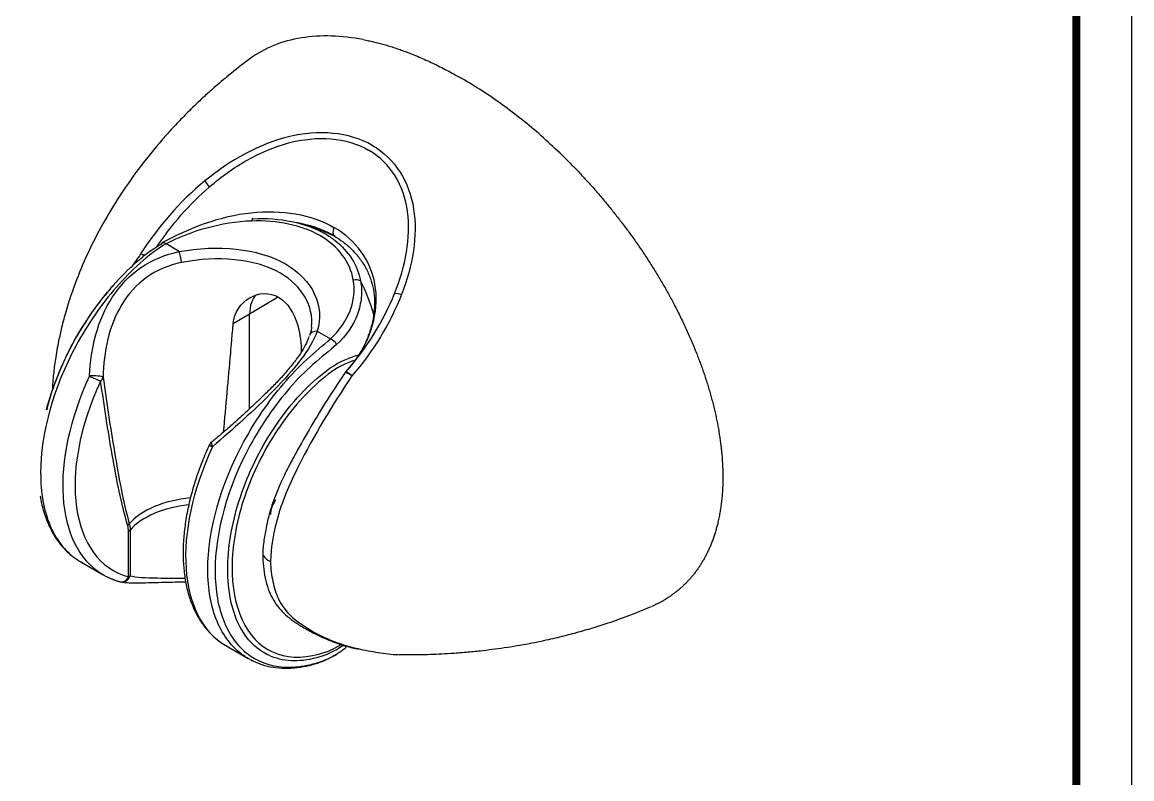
# Model space of a CAD drawing. Extents: x 0 to 395, y 0 to 289.
# Drawn here: x 267.3 to 394.9, y 144.7 to 231.8 of the extents above; entities that cross this region are included whole.
import ezdxf

# ---------------------------------------------------------------- set-up
doc = ezdxf.new("R2010")
doc.units = 0
doc.header["$LTSCALE"] = 10
doc.header["$MEASUREMENT"] = 0
doc.layers.get('0').update_dxf_attribs({"linetype": 'CONTINUOUS'})
doc.layers.add('60', color=7, linetype='CONTINUOUS', true_color=0xffffff)

msp = doc.modelspace()

# ---------------------------------------------------------------- linework, layer by layer
at = {"ltscale": 0.5}
msp.add_lwpolyline([(0, 0), (394.94, 0), (394.94, 289.38), (0, 289.38)], close=True, dxfattribs=at)
at = {"color": 5, "linetype": 'ByBlock', "lineweight": 200, "const_width": 0.91}
msp.add_lwpolyline([(6.35, 12.39), (388.55, 12.39), (388.55, 282.66), (6.35, 282.66)], close=True, dxfattribs=at)
at = {"layer": '60', "color": 93, "linetype": 'Continuous'}
for p, q in [((285.35, 205.38), (283.84, 206.26)), ((293.45, 198.2), (296.65, 200.12)), ((291.56, 197.11), (293.45, 198.2)), ((301.23, 196.21), (302.75, 195.34)), ((279.52, 167.93), (279.52, 173.19)), ((279.7, 173.34), (279.7, 168.07))]:
    msp.add_line(p, q, dxfattribs=at)
at = {"layer": '60', "color": 7, "linetype": 'Continuous'}
for p, q in [((293.45, 187.29), (293.45, 198.2)), ((274.02, 169.67), (276.59, 168.19)), ((290.73, 160.02), (293.3, 158.54))]:
    msp.add_line(p, q, dxfattribs=at)
for centre, start, end in [((305.27, 190.89), 139.2727, 145.7289), ((289.75, 182.75), 129.7439, 155.0071), ((278.81, 168.34), 254.6655, 262.5107)]:
    msp.add_arc(centre, 1, start, end, dxfattribs=at)
at = {"layer": '60', "color": 7, "linetype": 'Continuous', "extrusion": (-8.32667e-17, 0.333333, 0.942809)}
msp.add_ellipse((307.72, 216.92), major_axis=(-0.577, -0.77, 0.272), ratio=0.577345, start_param=4.087236, end_param=4.269611, dxfattribs=at)
at = {"layer": '60', "color": 7, "linetype": 'Continuous'}
for centre, major_axis, ratio, start_param, end_param in [((303.73, 208.04), (0.5, 0.866), 0.57735, 1.745329, 3.226696), ((297.34, 195.95), (-2.75, 4.76), 0.57735, 0.141617, 0.785398), ((305.27, 190.89), (-0.758, 0.652), 0.279964, -0.057363, 0.000009), ((297.26, 175.94), (1, 1.73), 0.57735, 1.41016, 2.356194), ((287.79, 187.59), (11.2, 19.4), 0.57735, 3.130783, 3.141578)]:
    msp.add_ellipse(centre, major_axis=major_axis, ratio=ratio, start_param=start_param, end_param=end_param, dxfattribs=at)
at = {"layer": '60', "color": 93, "linetype": 'Continuous'}
for centre, major_axis, ratio, start_param, end_param in [((283.91, 205.48), (-0.469, 0.883), 0.429219, -0.774413, 0.005933), ((281.61, 204.55), (-0.846, 0.534), 0.220215, -1.120348, -0.487062), ((281.61, 204.55), (-0.813, 0.582), 0.112547, -1.086609, -0.477389), ((285.42, 204.61), (-0.19, 0.982), 0.122745, 4.16915, 5.593341), ((301.3, 195.44), (-0.949, 0.315), 0.747547, -1.25617, 0.019281), ((302.82, 194.57), (-0.672, 0.74), 0.594943, 4.36565, 5.379189), ((305.27, 190.89), (-0.826, 0.563), 0.128747, -1.422913, 0.008831), ((305.27, 190.89), (-0.751, 0.66), 0.109803, -1.408262, -0.055402), ((287.79, 187.59), (11.2, 19.4), 0.57735, 1.721398, 3.130783), ((288.5, 187.18), (10.7, 18.53), 0.57735, 1.721398, 3.291552), ((275.61, 190.91), (-1, 0.025), 0.172177, 3.301204, 5.32266), ((275.61, 190.91), (-0.906, 0.423), 0.122502, 0.94994, 2.520737), ((275.61, 190.91), (0.99, 0.141), 0.657453, -0.872953, -0.209305), ((301.93, 179.42), (11.2, 19.4), 0.57735, 1.721398, 3.141578), ((289.75, 182.75), (-0.906, 0.423), 0.122502, 0.000321, 0.94994), ((289.75, 182.75), (-0.639, 0.769), 0.386585, 0.013742, 1.066069), ((288.14, 171.58), (9.54, 0), 0.57735, 1.728798, 2.677264), ((288.14, 170.82), (-9.5, 0), 0.57735, -1.39033, -0.475554), ((278.72, 174.23), (0.958, 0.286), 0.716821, -0.975587, -0.641882), ((278.81, 173.6), (1, 0), 0.57735, -0.785398, -0.475554), ((278.81, 168.34), (0.264, 0.964), 0.807333, 3.141702, 4.504171), ((278.81, 168.34), (0.13, 0.991), 0.925856, 3.159807, 4.565668), ((278.81, 168.34), (1, 0), 0.57735, -0.785398, -0.475554), ((305.27, 160.81), (0.262, 0.965), 0.815553, 3.142215, 3.40292), ((305.27, 160.81), (0.216, 0.976), 0.740623, 3.141577, 3.365982), ((302.82, 159.79), (-0.539, 0.842), 0.707728, 3.086736, 3.332987)]:
    msp.add_ellipse(centre, major_axis=major_axis, ratio=ratio, start_param=start_param, end_param=end_param, dxfattribs=at)
at = {"layer": '60', "color": 7, "linetype": 'Continuous', "extrusion": (-0.146447, -0.084551, 0.985599)}
msp.add_ellipse((295.95, 170.28), major_axis=(0.901, -0.423, 0.098), ratio=0.57735, start_param=3.709007, end_param=3.726038, dxfattribs=at)
at = {"layer": '60', "color": 93, "linetype": 'Continuous', "extrusion": (-0.146447, -0.084551, 0.985599)}
msp.add_ellipse((295.95, 170.28), major_axis=(0.901, -0.423, 0.098), ratio=0.57735, start_param=3.726036, end_param=4.878447, dxfattribs=at)
at = {"layer": '60', "color": 7, "linetype": 'Continuous'}
for points, degree, knots in [([(306.53, 229.78), (304.03, 230.25), (299.24, 230.43), (295.18, 228.83), (293.46, 227.56)], 3, [0, 0, 0, 0, 0.502244, 1, 1, 1, 1]), ([(306.53, 229.78), (311.87, 228.76), (317.81, 225.33), (317.83, 225.32), (317.84, 225.31)], 2, [0, 0, 0, 0.997285, 0.997285, 1, 1, 1]), ([(293.46, 227.56), (292.64, 226.95), (291.25, 225.86), (289.53, 224.4), (288.36, 223.36), (287.48, 222.53), (286.52, 221.6), (285.38, 220.45), (284.16, 219.14), (282.49, 217.22), (280.35, 214.54), (278.05, 211.16), (276.04, 207.71), (274.39, 204.32), (273.31, 201.59), (272.67, 199.67), (272.34, 198.59), (272.06, 197.6), (271.77, 196.45), (271.42, 194.89), (271.1, 193.09), (270.86, 191.19), (270.77, 190.01), (270.74, 189.38), (270.74, 189.36)], 3, [0, 0, 0, 0, 0.063364, 0.110166, 0.14058, 0.161042, 0.185503, 0.224157, 0.26301, 0.297844, 0.384625, 0.479686, 0.559701, 0.644047, 0.726481, 0.755139, 0.780577, 0.802666, 0.824772, 0.86018, 0.909982, 0.95102, 0.998219, 1, 1, 1, 1]), ([(329.16, 216.71), (328.43, 217.39), (326.99, 218.75), (324.77, 220.6), (322.5, 222.32), (320.19, 223.92), (318.63, 224.85), (317.85, 225.32)], 3, [0, 0, 0, 0, 0.196807, 0.394365, 0.593531, 0.79514, 1, 1, 1, 1]), ([(329.16, 216.71), (333, 213), (336.28, 208.69), (339.73, 204.15), (342.27, 199.32), (344.96, 194.18), (346.4, 189.19), (347.89, 183.98), (347.89, 179.42)], 2, [0, 0, 0, 0.25, 0.25, 0.5, 0.5, 0.75, 0.75, 1, 1, 1]), ([(293.8, 209.17), (296.92, 209.31), (299.91, 208.71), (302.53, 207.2), (302.9, 206.95), (303.25, 206.68)], 3, [0, 0, 0, 0, 0.848117, 0.848117, 1, 1, 1, 1]), ([(299.45, 208.57), (299.32, 208.61), (299.13, 208.65), (298.94, 208.69), (298.88, 208.7)], 3, [0, 0, 0, 0, 0.679917, 1, 1, 1, 1]), ([(303.39, 207.05), (303.26, 207.11), (302.5, 207.48), (301.32, 207.96), (300.25, 208.34), (299.84, 208.46)], 3, [0, 0, 0, 0, 0.110423, 0.662961, 1, 1, 1, 1]), ([(303.2, 207.15), (303.55, 206.95), (304.27, 206.48), (305.25, 205.62), (306.13, 204.61), (306.84, 203.5), (307.38, 202.29), (307.72, 201.01), (307.85, 199.7), (307.78, 198.33), (307.53, 196.92), (307.06, 195.49), (306.56, 194.37), (306.18, 193.75), (306.07, 193.59)], 3, [0, 0, 0, 0, 0.07263, 0.157999, 0.245251, 0.333969, 0.423528, 0.513014, 0.601509, 0.688418, 0.778641, 0.87106, 0.965123, 1, 1, 1, 1]), ([(270.08, 187.18), (270.77, 189.74), (271.81, 192.36), (274.44, 197.23), (276, 199.48), (278.59, 202.42), (279.48, 203.32), (281.34, 204.97), (282.27, 205.71), (283.37, 206.29)], 3, [0, 0, 0, 0, 0.342904, 0.342904, 0.671452, 0.671452, 0.835726, 0.835726, 1, 1, 1, 1]), ([(283.45, 206.35), (283.45, 206.36), (283.44, 206.36), (283.44, 206.36), (283.43, 206.38), (283.42, 206.4), (283.4, 206.41), (283.4, 206.41), (283.4, 206.42), (283.4, 206.42)], 3, [0, 0, 0, 0, 0.176936, 0.176936, 0.176936, 0.885103, 0.885103, 0.885103, 1, 1, 1, 1]), ([(277.83, 201.52), (277.58, 201.26), (276.89, 200.49), (275.9, 199.23), (274.86, 197.78), (273.88, 196.24), (272.83, 194.39), (271.72, 192.04), (270.75, 189.56), (270.28, 187.88), (270.11, 187.16)], 3, [0, 0, 0, 0, 0.066707, 0.186157, 0.290529, 0.39126, 0.518253, 0.675282, 0.862704, 1, 1, 1, 1]), ([(291.56, 197.11), (291.67, 198.37), (292.45, 199.48), (294.47, 200.66), (295.74, 200.73), (297.82, 199.53), (298.59, 198.29), (299.27, 195.85), (299.39, 194.76), (299.39, 193.76)], 3, [0, 0, 0, 0, 0.268929, 0.268929, 0.537859, 0.537859, 0.806788, 0.806788, 1, 1, 1, 1]), ([(290.46, 184.61), (290.74, 187.64), (291, 190.66), (291.27, 193.69), (291.31, 194.18), (291.35, 194.66), (291.39, 195.15), (291.45, 195.81), (291.51, 196.46), (291.56, 197.11)], 3, [0, 0, 0, 0, 0.726019, 0.726019, 0.726019, 0.843031, 0.843031, 0.843031, 1, 1, 1, 1]), ([(300.28, 195.6), (300.23, 195.43), (300.05, 194.97), (299.62, 194.16), (298.99, 193.19), (298.22, 192.19), (297.34, 191.16), (296.34, 190.08), (295.23, 188.97), (294.04, 187.84), (292.78, 186.66), (291.46, 185.47), (290.22, 184.39), (289.45, 183.74), (289.13, 183.48)], 3, [0, 0, 0, 0, 0.049439, 0.129376, 0.20828, 0.285715, 0.365443, 0.448714, 0.535714, 0.62625, 0.719168, 0.820782, 0.925279, 1, 1, 1, 1]), ([(305.98, 193.38), (305.59, 192.85), (305.18, 192.33), (304.77, 191.84), (304.68, 191.74), (304.6, 191.65), (304.52, 191.55)], 3, [0, 0, 0, 0, 0.837269, 0.837269, 0.837269, 1, 1, 1, 1]), ([(305.91, 193.28), (305.92, 193.31), (305.94, 193.34), (305.96, 193.36), (305.96, 193.37), (305.97, 193.37), (305.98, 193.38), (305.98, 193.38), (305.98, 193.38), (305.98, 193.38)], 3, [0, 0, 0, 0, 0.778386, 0.778386, 0.778386, 0.969063, 0.969063, 0.969063, 1, 1, 1, 1]), ([(304.44, 191.45), (303.83, 190.55), (302.56, 188.64), (300.74, 185.67), (299.16, 182.93), (297.92, 180.62), (297.05, 178.83), (296.34, 177.17), (295.81, 175.58), (295.39, 173.95), (295.11, 172.33), (294.95, 171.1), (294.96, 170.43), (294.96, 170.29)], 3, [0, 0, 0, 0, 0.135287, 0.286739, 0.433655, 0.527981, 0.612068, 0.680708, 0.75468, 0.826564, 0.901417, 0.978647, 1, 1, 1, 1]), ([(288.84, 183.17), (288.68, 182.83), (288.24, 181.84), (287.58, 180.18), (286.94, 178.21), (286.43, 176.25), (286.06, 174.31), (285.84, 172.42), (285.77, 170.59), (285.86, 168.84), (286.09, 167.18), (286.48, 165.63), (287.02, 164.21), (287.71, 162.93), (288.53, 161.81), (289.49, 160.87), (290.24, 160.28), (290.7, 160.05), (290.76, 160.02)], 3, [0, 0, 0, 0, 0.036009, 0.104224, 0.1725, 0.240836, 0.30925, 0.377753, 0.44635, 0.515031, 0.583761, 0.652431, 0.720894, 0.788951, 0.856393, 0.923096, 0.989111, 1, 1, 1, 1]), ([(347.89, 179.42), (347.89, 174.86), (346.4, 171.38), (344.96, 168.04), (342.27, 166.02), (341.09, 165.14), (339.72, 164.54)], 2, [0, 0, 0, 0.405824, 0.405824, 0.811647, 0.811647, 1, 1, 1]), ([(269.37, 177.26), (269.39, 177.1), (269.49, 176.39), (269.81, 175.23), (270.34, 173.81), (271.03, 172.53), (271.86, 171.41), (272.82, 170.48), (273.62, 169.88), (274.11, 169.63), (274.23, 169.58)], 3, [0, 0, 0, 0, 0.044241, 0.19892, 0.353632, 0.507669, 0.660315, 0.810941, 0.958251, 1, 1, 1, 1]), ([(294.99, 170.3), (294.99, 170.27), (294.97, 169.75), (295.06, 168.79), (295.29, 167.45), (295.67, 166.27), (296.19, 165.21), (296.83, 164.31), (297.6, 163.53), (298.51, 162.81), (299.62, 162.12), (301.03, 161.31), (302.78, 160.55), (304.16, 160.05), (304.92, 159.87), (305.01, 159.85)], 3, [0, 0, 0, 0, 0.004802, 0.075539, 0.147638, 0.220797, 0.285841, 0.354031, 0.42259, 0.497931, 0.584885, 0.695722, 0.839942, 0.982594, 1, 1, 1, 1]), ([(278.7, 167.35), (278.85, 167.33), (279.24, 167.28), (279.99, 167.25), (280.94, 167.25), (282.03, 167.28), (283.25, 167.31), (284.55, 167.35), (285.51, 167.36), (286.03, 167.36), (286.09, 167.36)], 3, [0, 0, 0, 0, 0.108412, 0.263204, 0.406707, 0.557579, 0.704499, 0.844857, 0.981104, 1, 1, 1, 1]), ([(310.71, 158.99), (311.77, 158.98), (313.72, 158.99), (316.28, 159.11), (318.31, 159.27), (320.37, 159.47), (322.8, 159.78), (325.42, 160.22), (327.81, 160.71), (329.84, 161.2), (331.79, 161.73), (333.93, 162.37), (336.59, 163.27), (338.57, 164.06), (339.67, 164.53)], 3, [0, 0, 0, 0, 0.106352, 0.194702, 0.25529, 0.309912, 0.402674, 0.501082, 0.577735, 0.649078, 0.71292, 0.781979, 0.877669, 1, 1, 1, 1]), ([(306.16, 159.62), (307.02, 159.44), (307.8, 159.3), (309.35, 159.06), (310.1, 158.99), (310.71, 158.98)], 3, [0, 0, 0, 0, 0.453672, 0.453672, 1, 1, 1, 1]), ([(293.55, 158.43), (293.78, 158.29), (294.4, 157.98), (295.49, 157.64), (296.81, 157.42), (298.2, 157.4), (299.58, 157.57), (300.97, 157.89), (302.18, 158.33), (302.9, 158.73), (303.19, 158.91)], 3, [0, 0, 0, 0, 0.085436, 0.224772, 0.365023, 0.506615, 0.649615, 0.775741, 0.90795, 1, 1, 1, 1])]:
    msp.add_open_spline(points, degree=degree, knots=knots, dxfattribs=at)
at = {"layer": '60', "color": 93, "linetype": 'Continuous'}
for points, knots in [([(307.54, 217.61), (304.87, 219.15), (301.36, 219.43), (294.51, 217.76), (291.2, 215.9), (288.31, 213.52)], [0, 0, 0, 0, 0.5, 0.5, 1, 1, 1, 1]), ([(288.84, 212.84), (290.2, 214.01), (291.63, 215.04), (294.69, 216.77), (296.31, 217.46), (301.2, 218.76), (304.6, 218.53), (307.14, 217.06)], [0, 0, 0, 0, 0.25, 0.25, 0.5, 0.5, 1, 1, 1, 1]), ([(310.12, 200.56), (310.76, 202.14), (311.23, 203.73), (311.76, 206.92), (311.83, 208.5), (311.23, 212.96), (309.68, 215.59), (307.14, 217.06)], [0, 0, 0, 0, 0.25, 0.25, 0.5, 0.5, 1, 1, 1, 1]), ([(307.54, 217.61), (310.21, 216.07), (311.84, 213.38), (312.8, 207.2), (312.21, 203.77), (310.93, 200.45)], [0, 0, 0, 0, 0.5, 0.5, 1, 1, 1, 1]), ([(283.4, 206.42), (286.55, 208.13), (290.09, 209.48), (297.13, 210.24), (300.58, 209.66), (303.15, 208.17)], [0, 0, 0, 0, 0.5, 0.5, 1, 1, 1, 1]), ([(305.38, 202.14), (305.02, 204.17), (303.64, 206.01), (299.44, 208.43), (296.62, 209.01), (293.67, 208.9)], [0, 0, 0, 0, 0.5, 0.5, 1, 1, 1, 1]), ([(305.98, 193.38), (307.63, 195.95), (308.34, 198.95), (307.4, 204.31), (305.72, 206.69), (303.15, 208.17)], [0, 0, 0, 0, 0.5, 0.5, 1, 1, 1, 1]), ([(283.84, 206.26), (282.74, 205.66), (281.78, 204.88), (279.9, 203.19), (278.99, 202.27), (276.37, 199.27), (274.79, 196.99), (270.88, 189.74), (269.4, 184.41), (269.41, 177.64), (269.76, 175.63), (271.16, 172.25), (272.18, 170.92), (273.66, 169.89), (273.84, 169.78), (274.02, 169.67)], [0, 0, 0, 0, 0.081514, 0.081514, 0.163028, 0.163028, 0.326057, 0.326057, 0.652114, 0.652114, 0.815142, 0.815142, 0.978171, 0.978171, 1, 1, 1, 1]), ([(285.35, 205.38), (289.73, 206.21), (294.41, 205.78), (300.73, 202.13), (302.15, 199.04), (301.23, 196.21)], [0, 0, 0, 0, 0.5, 0.5, 1, 1, 1, 1]), ([(275.04, 191.07), (275.17, 194.32), (275.95, 197.52), (278.54, 201.47), (279.64, 202.64), (282.25, 204.43), (283.75, 205.05), (285.35, 205.38)], [0, 0, 0, 0, 0.5, 0.5, 0.75, 0.75, 1, 1, 1, 1]), ([(300.57, 196.75), (300.82, 199.07), (299.52, 201.43), (294.05, 204.59), (289.68, 204.93), (285.63, 204.12)], [0, 0, 0, 0, 0.46267, 0.46267, 1, 1, 1, 1]), ([(285.63, 204.12), (284.16, 203.83), (282.8, 203.26), (280.46, 201.59), (279.48, 200.5), (277.25, 196.82), (276.65, 193.87), (276.59, 190.91)], [0, 0, 0, 0, 0.25, 0.25, 0.5, 0.5, 1, 1, 1, 1]), ([(306.2, 202.02), (306.35, 201.37), (306.35, 200.73), (306.23, 199.45), (306.08, 198.8), (305.37, 196.89), (304.57, 195.71), (303.46, 194.69)], [0, 0, 0, 0, 0.25, 0.25, 0.5, 0.5, 1, 1, 1, 1]), ([(293.3, 158.54), (293.12, 158.64), (292.94, 158.76), (291.46, 159.79), (290.42, 161.13), (289, 164.52), (288.64, 166.54), (288.63, 173.31), (290.15, 178.61), (294.07, 185.86), (295.63, 188.15), (298.21, 191.18), (299.09, 192.11), (300.94, 193.82), (301.91, 194.59), (302.75, 195.34)], [0, 0, 0, 0, 0.021847, 0.021847, 0.184872, 0.184872, 0.347898, 0.347898, 0.673949, 0.673949, 0.836974, 0.836974, 0.918487, 0.918487, 1, 1, 1, 1]), ([(301.23, 196.21), (300.85, 195.17), (300.19, 194.07), (298.45, 191.78), (297.38, 190.59), (293.98, 187.11), (291.49, 184.9), (289.18, 182.9)], [0, 0, 0, 0, 0.25, 0.25, 0.5, 0.5, 1, 1, 1, 1]), ([(303.46, 194.69), (302.65, 193.95), (301.66, 193.23), (299.82, 191.57), (298.93, 190.67), (296.37, 187.72), (294.81, 185.47), (290.94, 178.33), (289.47, 173.09), (289.48, 166.4), (289.83, 164.42), (291.21, 161.07), (292.23, 159.74), (294.81, 157.96), (296.37, 157.51), (298.93, 157.55), (299.82, 157.67), (301.66, 158.16), (302.65, 158.52), (303.46, 159.04)], [0, 0, 0, 0, 0.0625, 0.0625, 0.125, 0.125, 0.25, 0.25, 0.5, 0.5, 0.625, 0.625, 0.75, 0.75, 0.875, 0.875, 0.9375, 0.9375, 1, 1, 1, 1]), ([(304.26, 160.07), (304.14, 159.99), (304.02, 159.91), (302.86, 159.16), (301.78, 158.76), (298.74, 158.05), (296.89, 158.24), (293.82, 159.87), (292.66, 161.28), (291.17, 164.95), (290.85, 167.23), (291.06, 172.19), (291.6, 174.92), (293.51, 180.36), (294.88, 183.09), (298.26, 187.97), (300.23, 190.13), (303.39, 192.49), (304.46, 193.01), (305.64, 193.38), (305.78, 193.43), (305.93, 193.46)], [0, 0, 0, 0, 0.007954, 0.007954, 0.078095, 0.078095, 0.218376, 0.218376, 0.358657, 0.358657, 0.498938, 0.498938, 0.639219, 0.639219, 0.7795, 0.7795, 0.919781, 0.919781, 0.989921, 0.989921, 1, 1, 1, 1]), ([(305.56, 192.84), (305.55, 192.84), (305.53, 192.84), (304.53, 192.53), (303.5, 192.05), (300.49, 189.71), (298.58, 187.64), (295.32, 182.94), (293.99, 180.32), (292.12, 175.06), (291.58, 172.43), (291.21, 165.23), (292.65, 161.26), (296.97, 158.75), (298.74, 158.49), (301.63, 159.06), (302.65, 159.36), (303.76, 160.03), (303.87, 160.1), (303.98, 160.17)], [0, 0, 0, 0, 0.000921, 0.000921, 0.071732, 0.071732, 0.213356, 0.213356, 0.35498, 0.35498, 0.496603, 0.496603, 0.77985, 0.77985, 0.921474, 0.921474, 0.992286, 0.992286, 1, 1, 1, 1]), ([(279.43, 173.82), (278.66, 176.4), (278.14, 179.18), (277.15, 184.78), (276.72, 187.63), (276.31, 190.5)], [0, 0, 0, 0, 0.5, 0.5, 1, 1, 1, 1]), ([(276.59, 190.91), (277, 188.03), (277.42, 185.16), (278.38, 179.49), (278.88, 176.68), (279.61, 174.05)], [0, 0, 0, 0, 0.5, 0.5, 1, 1, 1, 1]), ([(305.22, 191.07), (302.96, 187.73), (300.86, 184.24), (298.14, 178.81), (297.3, 176.93), (296.22, 173.24), (295.86, 171.37), (295.86, 169.7)], [0, 0, 0, 0, 0.5, 0.5, 0.75, 0.75, 1, 1, 1, 1]), ([(295.86, 169.7), (295.86, 168.87), (295.97, 168.1), (296.28, 166.67), (296.48, 166.01), (297.31, 164.22), (298.15, 163.42), (300.88, 161.38), (302.96, 160.45), (305.22, 159.83)], [0, 0, 0, 0, 0.125, 0.125, 0.25, 0.25, 0.5, 0.5, 1, 1, 1, 1]), ([(279.7, 168.07), (280.38, 167.89), (281.45, 167.82), (283.81, 167.8), (284.88, 167.81), (286.02, 167.79)], [0, 0, 0, 0, 0.613623, 0.613623, 1, 1, 1, 1])]:
    msp.add_open_spline(points, degree=3, knots=knots, dxfattribs=at)
for points in [[(288.31, 213.52), (285.39, 211.11), (282.89, 208.22), (280.91, 205.11)], [(288.84, 212.84), (288.62, 213.11), (288.41, 213.38), (288.31, 213.52)], [(282.77, 205.91), (284.45, 208.45), (286.49, 210.82), (288.84, 212.84)], [(293.67, 208.9), (290.19, 208.76), (286.67, 207.75), (283.84, 206.26)], [(293.8, 209.17), (293.74, 209.21), (293.7, 209.11), (293.67, 208.9)], [(283.4, 206.42), (283.34, 206.34), (283.29, 206.27), (283.23, 206.2)], [(303.25, 206.68), (304.84, 205.44), (305.88, 203.79), (306.2, 202.02)], [(280.91, 205.11), (280.54, 204.58), (280.16, 204.05), (279.79, 203.51)], [(302.75, 195.34), (304.84, 197.25), (305.8, 199.76), (305.38, 202.14)], [(305.38, 202.14), (305.67, 202.2), (305.98, 202.15), (306.2, 202.02)], [(307.73, 198.12), (307.36, 199.5), (306.84, 200.82), (306.2, 202.02)], [(304.52, 191.55), (306.92, 194.27), (308.83, 197.34), (310.12, 200.56)], [(310.93, 200.45), (309.64, 197.11), (307.68, 193.91), (305.22, 191.07)], [(310.12, 200.56), (310.28, 200.61), (310.6, 200.57), (310.93, 200.45)], [(279.52, 173.19), (279.52, 173.42), (279.48, 173.63), (279.43, 173.82)], [(279.61, 174.05), (279.67, 173.83), (279.7, 173.59), (279.7, 173.34)], [(303.46, 159.04), (303.87, 159.3), (304.24, 159.57), (304.56, 159.84)], [(305.22, 159.83), (305.54, 159.76), (305.85, 159.69), (306.16, 159.62)]]:
    msp.add_open_spline(points, degree=3, dxfattribs=at)
at = {"layer": '60', "color": 7, "linetype": 'Continuous'}
for points, degree in [([(303.27, 207.15), (302.13, 207.81), (300.81, 208.29), (299.39, 208.6)], 3), ([(300.57, 196.77), (300.57, 196.26), (300.35, 195.76)], 2), ([(276.46, 168.27), (277.43, 167.68), (278.54, 167.37)], 2), ([(303.73, 159.22), (304.18, 159.51), (304.55, 159.83)], 2), ([(305.02, 159.84), (305.5, 159.73), (305.93, 159.65)], 2), ([(293.52, 158.42), (293.45, 158.45), (293.38, 158.49), (293.3, 158.54)], 3)]:
    msp.add_open_spline(points, degree=degree, dxfattribs=at)

doc.saveas('drawing.dxf')
